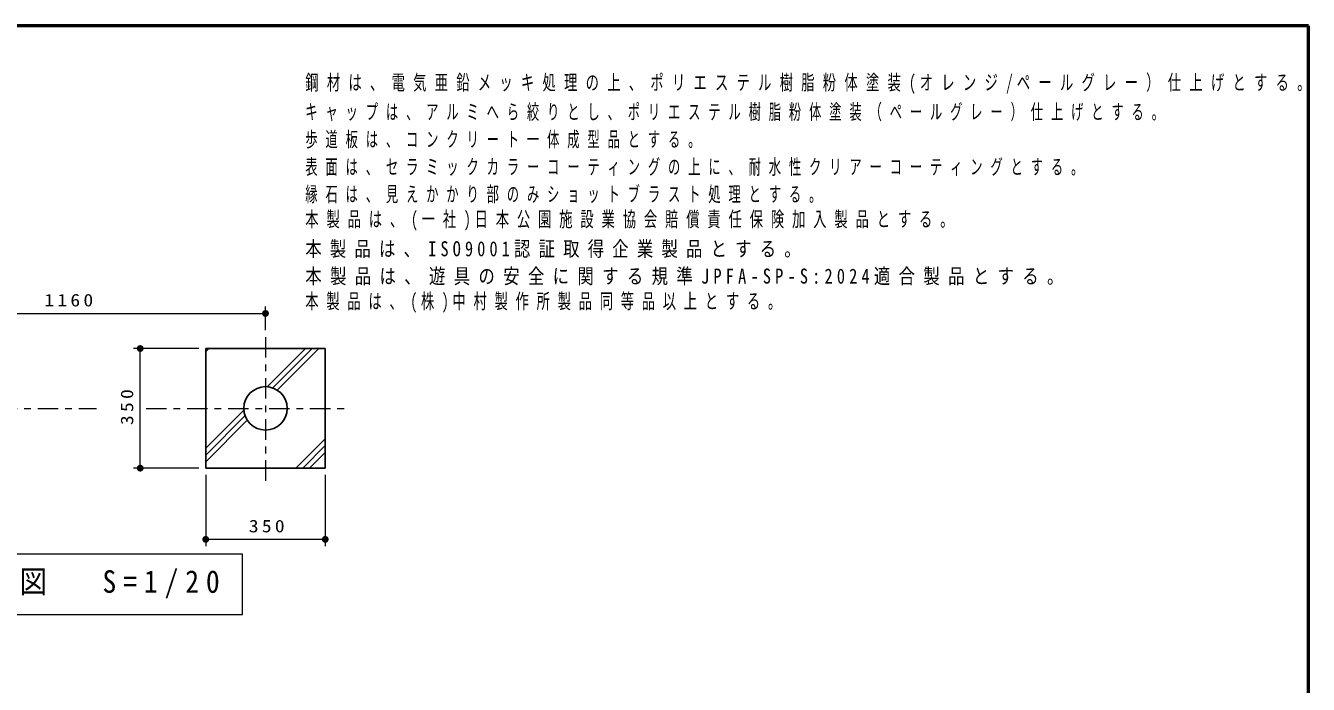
# Model space of a CAD drawing. Units: millimetres on the paper, scale 1:20. Extents: x -365 to 0, y -61 to 257.
# Drawn here: x -187.9 to 0, y 160.6 to 257 of the extents above; entities that cross this region are included whole.
import ezdxf

# ---------------------------------------------------------------- set-up
doc = ezdxf.new("R2010")
doc.units = ezdxf.units.MM
doc.linetypes.add('USER2', pattern=[6, 3, -1, 1, -1])
doc.layers.add('LY_1', color=7, linetype='Continuous', lineweight=13)
doc.styles.add('ＭＳ ゴシック', font='')
doc.styles.get('ＭＳ ゴシック').set_extended_font_data('MS Gothic')

# ---------------------------------------------------------------- blocks, each defined once
blk = doc.blocks.new('filled_dot')
at = {"color": 0, "linetype": 'Continuous', "lineweight": -2, "const_width": 1.25}
blk.add_lwpolyline([(-0.625, 0, 1), (0.625, 0, 1)], format="xyb", close=True, dxfattribs=at)

msp = doc.modelspace()

# ---------------------------------------------------------------- linework, layer by layer
at = {"layer": 'LY_1', "lineweight": 50}
for p, q in [((0, 257), (-365, 257)), ((0, 0), (0, 257))]:
    msp.add_line(p, q, dxfattribs=at)
at = {"layer": 'LY_1'}
for p, q in [((-210.741, 214.897), (-152.741, 214.897)), ((-152.741, 212.428), (-152.741, 215.897)), ((-162.491, 209.762), (-172.091, 209.762)), ((-171.091, 192.262), (-171.091, 209.762)), ((-161.491, 209.316), (-161.045, 209.762)), ((-152.488, 204.177), (-146.902, 209.762)), ((-151.673, 204.002), (-145.913, 209.762)), ((-151.011, 203.674), (-144.923, 209.762)), ((-161.491, 195.173), (-155.906, 200.759)), ((-161.491, 194.183), (-155.731, 199.944)), ((-161.491, 193.194), (-155.403, 199.282)), ((-148.28, 192.262), (-143.991, 196.551)), ((-147.291, 192.262), (-143.991, 195.561)), ((-146.301, 192.262), (-143.991, 194.572)), ((-162.491, 192.262), (-172.091, 192.262)), ((-161.491, 191.262), (-161.491, 180.84)), ((-143.991, 191.262), (-143.991, 180.84)), ((-143.991, 181.84), (-161.491, 181.84)), ((-156.091, 179.669), (-208.391, 179.669)), ((-156.091, 170.869), (-156.091, 179.669)), ((-208.391, 170.869), (-156.091, 170.869))]:
    msp.add_line(p, q, dxfattribs=at)
at = {"layer": 'LY_1', "linetype": 'USER2'}
for p, q in [((-152.741, 211.428), (-152.741, 190.109)), ((-222.094, 201.012), (-177.503, 201.012)), ((-170.224, 201.012), (-141.206, 201.012))]:
    msp.add_line(p, q, dxfattribs=at)
at = {"layer": 'LY_1', "lineweight": 25}
for p, q in [((-161.491, 209.762), (-143.991, 209.762)), ((-161.491, 192.262), (-161.491, 209.762)), ((-143.991, 192.262), (-143.991, 209.762)), ((-161.491, 192.262), (-143.991, 192.262))]:
    msp.add_line(p, q, dxfattribs=at)
msp.add_circle((-152.741, 201.012), 3.175, dxfattribs=at)

# ---------------------------------------------------------------- block references
at = {"layer": 'LY_1', "xscale": 0.4, "yscale": 0.4}
for p, rotation in [((-152.741, 214.897), 180), ((-171.091, 209.762), 270), ((-171.091, 192.262), 90), ((-143.991, 181.84), 180)]:
    msp.add_blockref('filled_dot', p, dxfattribs=dict(at, rotation=rotation))
msp.add_blockref('filled_dot', (-161.491, 181.84), dxfattribs=at)

# ---------------------------------------------------------------- texts
at = {"layer": 'LY_1', "style": 'ＭＳ ゴシック'}
for s, insert, char_height, attachment_point in [('\\T1.62;\\W0.65;鋼材は、電気亜鉛メッキ処理の上、ポリエステル樹脂粉体塗装(オレンジ/ペールグレー）仕上げとする。', (-146.913, 247.014), 2.199, 7), ('\\T1.64;\\W0.6;キャップは、アルミへら絞りとし、ポリエステル樹脂粉体塗装（ペールグレー）仕上げとする。', (-146.913, 243.014), 2.199, 7), ('\\T1.64;\\W0.6;歩道板は、コンクリート一体成型品とする。', (-146.913, 239.014), 2.199, 7), ('\\T1.64;\\W0.6;表面は、セラミックカラーコーティングの上に、耐水性クリアーコーティングとする。', (-146.913, 235.014), 2.199, 7), ('\\T1.64;\\W0.6;縁石は、見えかかり部のみショットブラスト処理とする。', (-146.913, 231.014), 2.199, 7), ('\\T1.59;\\W0.65;本製品は、(一社)日本公園施設業協会賠償責任保険加入製品とする。', (-146.913, 227.014), 2.199, 7), ('\\T1.5;\\W0.8;本製品は、ISO9001認証取得企業製品とする。', (-146.913, 223.014), 2.199, 7), ('\\T1.51;\\W0.8;本製品は、遊具の安全に関する規準JPFA-SP-S:2024適合製品とする。', (-146.913, 219.014), 2.199, 7), ('\\T1.58;\\W0.65;本製品は、(株)中村製作所製品同等品以上とする。', (-146.913, 215.014), 2.199, 7), ('\\T1.33;\\W1.15;1160', (-181.32, 215.897), 1.833, 8), ('\\T1.33;\\W1.15;350', (-152.326, 182.84), 1.833, 8), ('\\T1.5;\\W0.9;基礎伏図\u3000S=1/20', (-206.991, 175.269), 3.299, 4)]:
    msp.add_mtext(s, dxfattribs=dict(at, insert=insert, char_height=char_height, attachment_point=attachment_point))
at = {"layer": 'LY_1', "insert": (-172.091, 201.427), "char_height": 1.833, "attachment_point": 8, "rotation": 90, "style": 'ＭＳ ゴシック'}
msp.add_mtext('\\T1.33;\\W1.15;350', dxfattribs=at)

doc.saveas('drawing.dxf')
